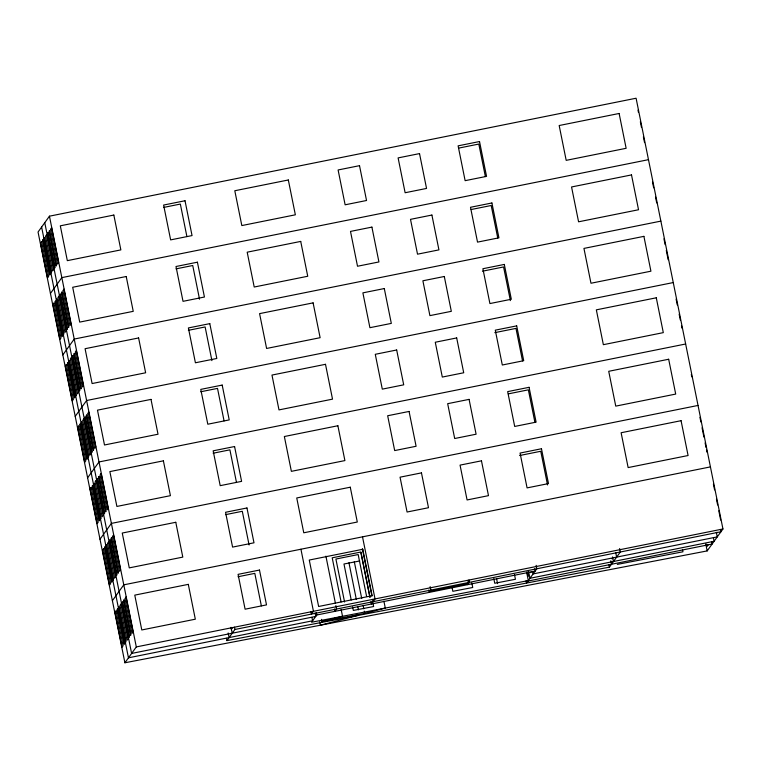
<?xml version="1.0" encoding="UTF-8"?>
<svg xmlns="http://www.w3.org/2000/svg" width="761" height="761" viewBox="0 0 761 761"><rect width="100%" height="100%" fill="white"/><g stroke="black" fill="none" stroke-linecap="round" stroke-linejoin="round"><path stroke-width="1.14" d="M49.446 216.181L38.05 232.019L124.909 662.774L707.169 550.916L722.95 528.981L636.091 98.226L49.446 216.181L136.305 646.926L124.909 662.774M50.435 293.47L61.841 277.622L648.486 159.667M62.83 354.911L74.226 339.064L660.871 221.118M75.215 416.353L86.621 400.505L673.266 282.559M87.61 477.803L99.006 461.956L685.651 344.001M99.995 539.245L111.391 523.397L698.046 405.442M112.381 600.686L123.786 584.838L710.432 466.893M232.447 628.263L232.847 627.72M226.455 638.317L226.921 640.619L234.93 629.471L720.952 531.758L720.486 529.456M534.698 568.781L535.164 571.083L316.776 614.993L311.563 622.232L528.324 580.595L526.698 572.548M467.72 584.638L469.375 582.336L468.919 580.034M530.683 572.653L531.102 572.063M612.053 558.831L612.434 558.298M226.921 640.619L609.428 567.135L620.32 551.991L619.625 548.538M708.339 544.629L706.94 546.579L706.465 544.258M716.738 532.957L717.166 532.367M321.513 619.34L321.979 621.642L342.526 616.286L341.137 609.39M348.976 617.171L359.373 614.46M321.979 621.642L364.738 613.423L385.294 608.068L383.905 601.171M357.718 615.487L320.419 625.209L319.725 621.766M163.586 207.439L180.347 204.062L186.902 236.566M458.769 148.091L478.812 144.057L485.366 176.562M175.981 268.88L192.733 265.513L199.525 299.178M471.154 209.532L491.197 205.499L497.751 238.003M188.367 330.322L205.128 326.954L211.91 360.619M482.436 271.201L503.582 266.949L510.374 300.614M200.761 391.763L217.513 388.395L224.067 420.9M494.821 332.643L515.977 328.391L522.531 360.895M213.147 453.214L229.908 449.837L236.462 482.35M508.329 393.865L528.362 389.832L534.916 422.336M225.532 514.655L242.293 511.287L249.085 544.952M519.601 455.525L540.757 451.273L547.54 484.938M238.05 576.743L254.811 573.366L261.365 605.88M136.305 646.926L722.95 528.981M429.927 591.354L468.462 583.611L467.996 581.309M527.991 581.052L712.125 544.029L711.659 541.727M359.744 560.962L343.972 563.996L351.221 599.982M617.304 564.396L682.94 551.792L682.474 549.471M638.003 110.126L638.469 112.447M640.343 121.741L641.513 127.544M643.387 136.837L644.557 142.64M652.5 182.022L653.67 187.824M655.544 197.118L656.714 202.921M663.953 238.821L665.124 244.623M666.294 250.436L668.168 259.72M676.11 299.102L677.28 304.904M679.154 314.198L680.324 320M681.495 325.813L681.961 328.134M691.311 374.479L691.778 376.8M699.949 417.342L700.891 421.994M702.061 427.796L703.935 437.08M705.105 442.892L706.037 447.535M706.503 449.856L706.979 452.177M713.409 484.072L714.579 489.884M716.453 499.168L717.623 504.971M718.793 510.774L720.667 520.067M716.32 532.3L717.252 536.895L533.119 573.918L532.662 571.616M713.409 537.827L714.103 541.271L529.97 578.293L528.581 571.397M705.78 544.02L707.169 550.916M615.697 552.534L616.619 557.128M612.548 556.909L613.471 561.504M610.798 560.809L611.492 564.262M608.962 564.833L609.428 567.135M536.125 565.328L536.819 568.771L526.545 583.059L526.089 580.757M527.687 572.358L528.381 575.839L527.944 576.457L527.012 571.815M514.493 574.641L515.435 579.283L494.745 583.259L493.813 578.617M496.638 578.988L497.57 583.639M471.801 582.85L472.733 587.492L452.843 591.307L451.91 586.664M430.146 586.636L430.84 590.079L429.185 592.391L428.719 590.089M362.512 536.838L375.03 598.926L371.368 604.015L370.911 601.713M362.369 548.814L371.872 595.958M372.567 599.411L373.033 601.704M372.919 603.045L373.622 606.527L353.332 610.427L352.628 606.945M360.942 552.277L369.979 597.119M369.922 597.337L360.79 552.058L332.205 557.813L341.109 601.922M366.612 596.434L358.174 554.56L335.905 559.04L344.562 601.989M354.303 561.685L361.722 598.479M363.111 605.375L363.815 608.829M364.272 611.131L364.738 613.423M348.938 562.721L356.357 599.516M357.746 606.412L358.441 609.856M325.908 556.148L335.411 603.292M335.877 605.585L336.571 609.038L334.916 611.34L334.45 609.047M316.31 612.691L316.776 614.993M315.054 612.966L315.748 616.42L131.615 653.442L44.766 222.697M300.928 549.223L313.446 611.311L311.449 614.089L310.992 611.787M311.905 617.342L312.6 620.795L128.466 657.818L41.617 227.063M234.474 627.169L234.93 629.471M231.087 627.464L232.248 633.209M230.954 627.368L231.43 629.689M228.167 632.981L229.099 637.585M41.598 241.646L40.542 243.12L47.562 277.955L48.628 276.471L41.598 241.646M43.054 239.62L42.626 240.21L49.655 275.044L50.074 274.455L43.054 239.62M44.499 237.613L44.081 238.203L51.101 273.028L51.529 272.438L44.499 237.613M46.602 234.692L45.536 236.176L52.557 271.011L53.622 269.527L46.602 234.692M48.038 232.685L47.62 233.275L54.64 268.11L55.068 267.52L48.038 232.685M49.484 230.678L49.065 231.268L56.086 266.103L56.514 265.513L49.484 230.678M51.567 227.786L50.511 229.261L57.532 264.096L58.597 262.612L51.567 227.786M53.993 303.087L52.928 304.562L59.948 339.396L61.013 337.922L53.993 303.087M55.439 301.071L55.02 301.66L62.041 336.486L62.469 335.896L55.439 301.071M56.894 299.054L56.466 299.644L63.486 334.479L63.914 333.889L56.894 299.054M58.987 296.143L57.922 297.618L64.942 332.452L66.007 330.978L58.987 296.143M60.433 294.136L60.005 294.726L67.025 329.551L67.453 328.961L60.433 294.136M61.879 292.119L61.451 292.709L68.471 327.544L68.899 326.954L61.879 292.119M63.962 289.228L62.897 290.702L69.917 325.537L70.982 324.062L63.962 289.228M66.378 364.529L65.313 366.003L72.343 400.838L73.408 399.363L66.378 364.529M67.834 362.512L67.406 363.102L74.435 397.936L74.854 397.347L67.834 362.512M69.28 360.495L68.861 361.085L75.881 395.92L76.309 395.33L69.28 360.495M71.372 357.584L70.316 359.059L77.337 393.894L78.402 392.419L71.372 357.584M72.818 355.577L72.4 356.167L79.42 391.002L79.848 390.412L72.818 355.577M74.264 353.57L73.846 354.16L80.866 388.985L81.294 388.395L74.264 353.57M76.347 350.669L75.282 352.153L82.312 386.978L83.377 385.504L76.347 350.669M78.773 425.97L77.708 427.454L84.728 462.279L85.793 460.805L78.773 425.97M80.219 423.953L79.8 424.543L86.821 459.378L87.249 458.788L80.219 423.953M81.674 421.936L81.246 422.526L88.266 457.361L88.695 456.771L81.674 421.936M83.767 419.026L82.702 420.51L89.722 455.335L90.787 453.86L83.767 419.026M85.213 417.018L84.785 417.608L91.805 452.443L92.233 451.853L85.213 417.018M86.659 415.011L86.231 415.601L93.251 450.436L93.679 449.846L86.659 415.011M88.742 412.11L87.677 413.594L94.697 448.429L95.762 446.945L88.742 412.11M91.158 487.421L90.093 488.895L97.123 523.73L98.179 522.246L91.158 487.421M92.614 485.394L92.186 485.984L99.206 520.819L99.634 520.229L92.614 485.394M94.06 483.387L93.632 483.977L100.661 518.802L101.08 518.212L94.06 483.387M96.152 480.476L95.087 481.951L102.117 516.786L103.182 515.302L96.152 480.476M97.598 478.46L97.17 479.05L104.2 513.884L104.618 513.295L97.598 478.46M99.044 476.453L98.616 477.042L105.646 511.877L106.064 511.287L99.044 476.453M101.127 473.561L100.062 475.035L107.092 509.87L108.148 508.386L101.127 473.561M103.544 548.862L102.488 550.336L109.508 585.171L110.573 583.697L103.544 548.862M104.999 546.845L104.571 547.435L111.601 582.26L112.019 581.67L104.999 546.845M106.445 544.828L106.026 545.418L113.047 580.253L113.475 579.663L106.445 544.828M108.547 541.918L107.482 543.392L114.502 578.227L115.567 576.752L108.547 541.918M109.993 539.91L109.565 540.5L116.585 575.326L117.013 574.736L109.993 539.91M111.429 537.894L111.011 538.493L118.031 573.318L118.459 572.729L111.429 537.894M113.513 535.002L112.457 536.476L119.477 571.311L120.542 569.837L113.513 535.002M116.062 610.95L115.006 612.424L122.026 647.259L123.092 645.775L116.062 610.95M117.517 608.924L117.089 609.513L124.119 644.348L124.547 643.758L117.517 608.924M118.963 606.917L118.545 607.506L125.565 642.332L125.993 641.742L118.963 606.917M121.066 604.006L120 605.48L127.02 640.315L128.086 638.831L121.066 604.006M122.511 601.989L122.083 602.588L129.104 637.414L129.532 636.824L122.511 601.989M123.948 599.982L123.529 600.572L130.55 635.406L130.978 634.817L123.948 599.982M126.031 597.09L124.975 598.565L131.995 633.399L133.061 631.915L126.031 597.09M113.836 215.059L60.309 225.827L67.329 260.652L120.856 249.893L113.836 215.059M185.018 200.752L163.615 205.051L170.635 239.886L192.048 235.577L185.018 200.752M288.324 179.976L234.797 190.745L241.827 225.57L295.354 214.811L288.324 179.976M359.515 165.67L338.103 169.969L345.133 204.804L366.536 200.495L359.515 165.67M419.52 153.598L398.108 157.907L405.128 192.742L426.541 188.433L419.52 153.598M479.525 141.536L458.112 145.846L465.133 180.671L486.545 176.371L479.525 141.536M619.121 113.475L559.173 125.527L566.194 160.352L626.141 148.3L619.121 113.475M126.221 276.509L72.695 287.268L79.715 322.103L133.242 311.335L126.221 276.509M197.413 262.193L176 266.502L183.021 301.327L204.433 297.028L197.413 262.193M300.719 241.418L247.192 252.186L254.212 287.021L307.739 276.253L300.719 241.418M371.91 227.111L350.498 231.411L357.518 266.245L378.93 261.946L371.91 227.111M431.906 215.049L410.502 219.349L417.523 254.184L438.935 249.874L431.906 215.049M491.91 202.978L470.498 207.287L477.528 242.122L498.931 237.812L491.91 202.978M631.506 174.916L571.559 186.968L578.579 221.803L638.536 209.751L631.506 174.916M138.607 337.951L85.08 348.709L92.11 383.544L145.636 372.785L138.607 337.951M209.798 323.634L188.386 327.943L195.415 362.778L216.818 358.469L209.798 323.634M313.104 302.868L259.577 313.627L266.607 348.462L320.124 337.694L313.104 302.868M384.295 288.552L362.883 292.861L369.913 327.687L391.316 323.387L384.295 288.552M444.3 276.49L422.888 280.79L429.908 315.625L451.321 311.325L444.3 276.49M504.305 264.428L482.893 268.728L489.913 303.563L511.325 299.254L504.305 264.428M643.901 236.357L583.944 248.409L590.974 283.244L650.921 271.192L643.901 236.357M151.001 399.392L97.475 410.16L104.495 444.985L158.022 434.227L151.001 399.392M222.193 385.076L200.78 389.385L207.801 424.219L229.213 419.91L222.193 385.076M325.499 364.31L271.972 375.068L278.992 409.903L332.519 399.145L325.499 364.31M396.681 349.993L375.278 354.303L382.298 389.137L403.71 384.828L396.681 349.993M456.686 337.932L435.273 342.241L442.303 377.066L463.715 372.766L456.686 337.932M516.69 325.87L495.278 330.169L502.308 365.004L523.711 360.704L516.69 325.87M656.286 297.798L596.339 309.851L603.359 344.685L663.307 332.633L656.286 297.798M163.387 460.833L109.86 471.601L116.89 506.436L170.416 495.668L163.387 460.833M234.578 446.526L213.166 450.826L220.195 485.661L241.598 481.361L234.578 446.526M337.884 425.751L284.357 436.519L291.377 471.344L344.904 460.586L337.884 425.751M409.076 411.444L387.663 415.744L394.683 450.579L416.096 446.269L409.076 411.444M469.08 399.373L447.668 403.682L454.688 438.517L476.101 434.208L469.08 399.373M529.076 387.311L507.673 391.62L514.693 426.445L536.105 422.146L529.076 387.311M668.672 359.249L608.724 371.301L615.754 406.127L675.701 394.074L668.672 359.249M175.781 522.284L122.255 533.042L129.275 567.877L182.802 557.109L175.781 522.284M246.964 507.968L225.56 512.277L232.581 547.102L253.993 542.802L246.964 507.968M350.269 487.202L296.742 497.96L303.772 532.795L357.299 522.027L350.269 487.202M421.461 472.885L400.048 477.185L407.078 512.02L428.491 507.72L421.461 472.885M481.466 460.824L460.053 465.123L467.083 499.958L488.486 495.649L481.466 460.824M541.471 448.752L520.058 453.061L527.078 487.896L548.491 483.587L541.471 448.752M681.066 420.69L621.119 432.743L628.139 467.577L688.087 455.525L681.066 420.69M188.3 584.362L134.773 595.131L141.793 629.965L195.32 619.197L188.3 584.362M259.482 570.056L238.079 574.355L245.099 609.19L266.512 604.89L259.482 570.056M362.788 549.28L309.261 560.048L318.631 606.479L372.158 595.72L362.788 549.28"/></g></svg>
